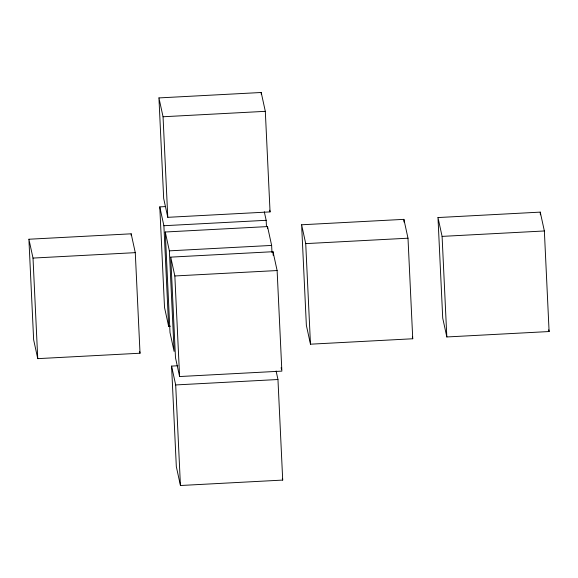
<?xml version="1.0" encoding="UTF-8"?>
<svg xmlns="http://www.w3.org/2000/svg" width="578" height="578" viewBox="0 0 578 578"><rect width="100%" height="100%" fill="white"/><g stroke="black" fill="none" stroke-linecap="round" stroke-linejoin="round"><path stroke-width="0.87" d="M158.936 97.913L261.205 92.494L265.316 111.337L270.056 211.902L167.786 217.321L163.675 198.485L158.936 97.913L163.047 116.756L167.786 217.321M163.047 116.756L265.316 111.337M170.423 326.202L168.632 326.295L164.52 307.453L159.781 206.881L165.163 206.599M159.781 206.881L163.892 225.723L266.162 220.305L266.458 226.59M28.9 239.234L131.17 233.815L135.281 252.651L140.021 353.223L37.751 358.642L33.64 339.799L28.9 239.234L33.011 258.077L37.751 358.642M165.257 232.002L169.368 250.845L174.115 351.417L170.004 332.574L165.257 232.002L267.527 226.583L271.638 245.426L271.978 252.608M301.615 224.777L403.885 219.358L407.996 238.201L412.743 338.766L310.473 344.185L306.362 325.349L301.615 224.777L305.726 243.62L310.473 344.185M437.98 217.552L540.249 212.126L544.36 230.969L549.1 331.541L446.83 336.96L442.719 318.117L437.98 217.552L442.091 236.388L446.83 336.96M33.011 258.077L135.281 252.651M169.368 250.845L271.638 245.426M305.726 243.62L407.996 238.201M442.091 236.388L544.36 230.969M170.741 257.131L273.011 251.705L277.122 270.547L281.862 371.119L179.592 376.538L175.481 357.695L170.741 257.131L174.852 275.966L179.592 376.538M174.852 275.966L277.122 270.547M276.096 370.953L277.96 379.515L282.707 480.087L180.437 485.506L176.326 466.663L171.579 366.098L177.865 365.766M171.579 366.098L175.69 384.941L277.96 379.515M548.724 329.828L549.1 331.541M412.367 337.053L412.743 338.766M269.688 210.19L270.056 211.902M264.291 211.743L266.162 220.305M281.118 367.687L281.486 369.407M282.331 478.374L282.707 480.087M139.652 351.511L140.021 353.223M540.249 212.126L540.372 214.821M403.885 219.358L404.015 222.053M273.011 251.705L273.177 255.295M261.205 92.494L261.292 94.286M267.527 226.583L267.614 228.382M175.69 384.941L180.437 485.506M163.892 225.723L168.632 326.295M131.17 233.815L131.257 235.607"/></g></svg>
